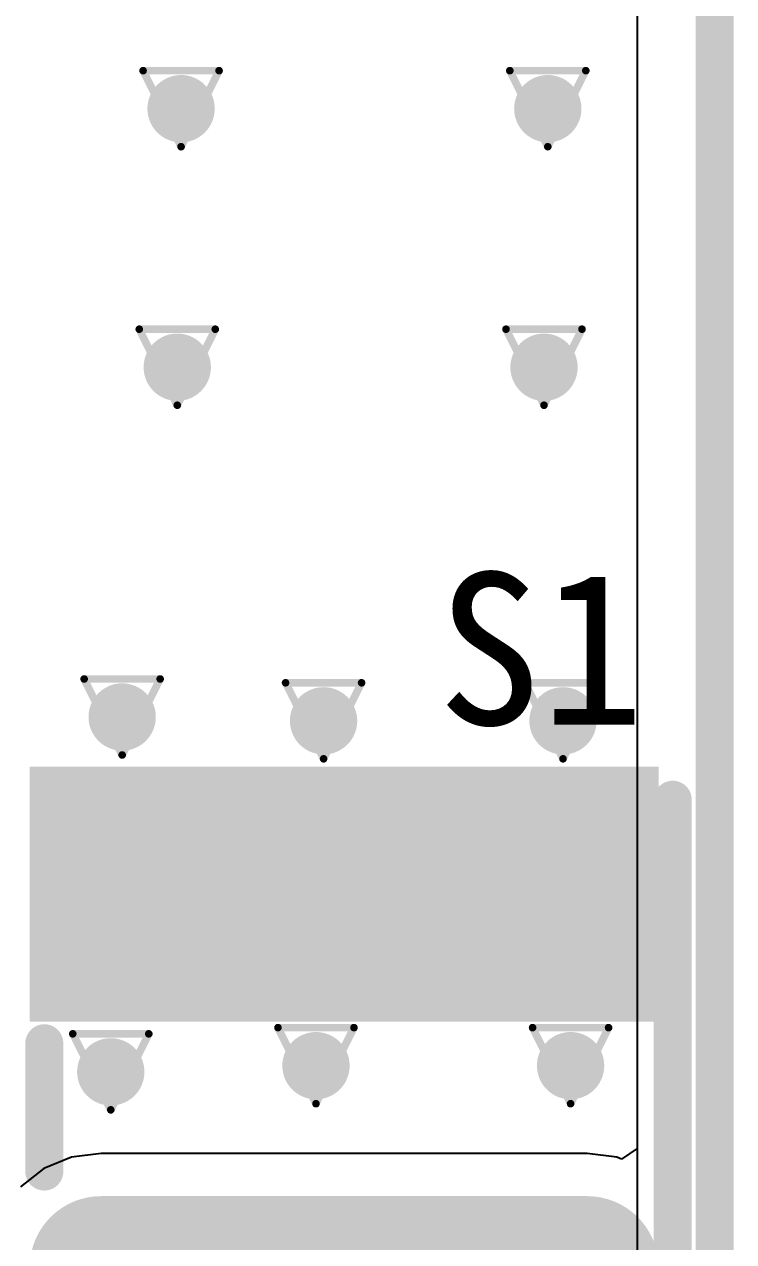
# Model space of a CAD drawing. Header units: millimetres. Extents: x 80 to 220, y 44 to 120.
# Drawn here: x 150.2 to 154.94, y 68.46 to 76.59 of the extents above; entities that cross this region are included whole.
import ezdxf

# ---------------------------------------------------------------- set-up
doc = ezdxf.new("R2010")
doc.units = ezdxf.units.MM
for name, color, linetype in [('BottomLayer', 5, 'Continuous'), ('BottomPaste', 16, 'Continuous'), ('BottomSolder', 6, 'Continuous'), ('DrillDrawing', 1, 'Continuous'), ('KeepOutLayer', 6, 'Continuous'), ('MultiLayer', 9, 'Continuous'), ('TopLayer', 1, 'Continuous'), ('TopOverlay', 2, 'Continuous'), ('TopPaste', 8, 'Continuous'), ('TopSolder', 216, 'Continuous'), ('ViaHoleLayer', 16, 'Continuous')]:
    doc.layers.add(name, color=color, linetype=linetype)

# ---------------------------------------------------------------- blocks, each defined once
blk = doc.blocks.new('SMA_KDL_5_44')
at = {"layer": 'BottomLayer'}
for points in [[(3.996, 3.492), (-0.004, 3.492), (3.996, 1.992), (-0.004, 1.992)], [(3.996, -2.119), (-0.004, -2.119), (3.996, -3.619), (-0.004, -3.619)]]:
    blk.add_solid(points, dxfattribs=at)
at = {"layer": 'BottomPaste'}
for points in [[(3.996, 3.492), (-0.004, 3.492), (3.996, 1.992), (-0.004, 1.992)], [(3.996, -2.119), (-0.004, -2.119), (3.996, -3.619), (-0.004, -3.619)]]:
    blk.add_solid(points, dxfattribs=at)
at = {"layer": 'BottomSolder'}
for points in [[(4.0976, 3.5936), (-0.1056, 3.5936), (4.0976, 1.8904), (-0.1056, 1.8904)], [(4.0976, -2.0174), (-0.1056, -2.0174), (4.0976, -3.7206), (-0.1056, -3.7206)]]:
    blk.add_solid(points, dxfattribs=at)
at = {"layer": 'TopLayer', "const_width": 0.375}
for points in [[(0.1835, 3.117, 1), (0.5585, 3.117, 1)], [(3.4335, 3.117, 1), (3.8085, 3.117, 1)], [(0.1835, 2.367, 1), (0.5585, 2.367, 1)], [(3.4335, 2.367, 1), (3.8085, 2.367, 1)], [(0.1835, 0.375, 1), (0.5585, 0.375, 1)], [(3.4335, 0.375, 1), (3.8085, 0.375, 1)], [(0.1835, -0.375, 1), (0.5585, -0.375, 1)], [(3.4335, -0.375, 1), (3.8085, -0.375, 1)], [(0.1835, -2.494, 1), (0.5585, -2.494, 1)], [(3.4335, -2.494, 1), (3.8085, -2.494, 1)], [(0.1835, -3.244, 1), (0.5585, -3.244, 1)], [(3.4335, -3.244, 1), (3.8085, -3.244, 1)]]:
    blk.add_lwpolyline(points, format="xyb", close=True, dxfattribs=at)
at = {"layer": 'TopLayer'}
for points in [[(3.621, 3.492), (0.371, 3.492), (3.621, 1.992), (0.371, 1.992)], [(3.996, 3.117), (-0.004, 3.117), (3.996, 2.367), (-0.004, 2.367)], [(3.621, 0.75), (0.371, 0.75), (3.621, -0.75), (0.371, -0.75)], [(3.996, 0.375), (-0.004, 0.375), (3.996, -0.375), (-0.004, -0.375)], [(3.621, -2.119), (0.371, -2.119), (3.621, -3.619), (0.371, -3.619)], [(3.996, -2.494), (-0.004, -2.494), (3.996, -3.244), (-0.004, -3.244)]]:
    blk.add_solid(points, dxfattribs=at)
at = {"layer": 'TopOverlay', "const_width": 0.254}
for points in [[(-0.2, 3.5), (-0.2, -3.5)], [(4, 1.746), (4, 1.016)], [(4, -1.016), (4, -1.873)]]:
    blk.add_lwpolyline(points, dxfattribs=at)
at = {"layer": 'TopOverlay', "const_width": 0.127}
for points in [[(-0.2635, 3.5, 1), (-0.1365, 3.5, 1)], [(3.9365, 1.746, 1), (4.0635, 1.746, 1)], [(3.9365, 1.016, 1), (4.0635, 1.016, 1)], [(3.9365, -1.016, 1), (4.0635, -1.016, 1)], [(3.9365, -1.873, 1), (4.0635, -1.873, 1)], [(-0.2635, -3.5, 1), (-0.1365, -3.5, 1)]]:
    blk.add_lwpolyline(points, format="xyb", close=True, dxfattribs=at)
at = {"layer": 'TopPaste', "const_width": 0.375}
for points in [[(0.1835, 3.117, 1), (0.5585, 3.117, 1)], [(3.4335, 3.117, 1), (3.8085, 3.117, 1)], [(0.1835, 2.367, 1), (0.5585, 2.367, 1)], [(3.4335, 2.367, 1), (3.8085, 2.367, 1)], [(0.1835, 0.375, 1), (0.5585, 0.375, 1)], [(3.4335, 0.375, 1), (3.8085, 0.375, 1)], [(0.1835, -0.375, 1), (0.5585, -0.375, 1)], [(3.4335, -0.375, 1), (3.8085, -0.375, 1)], [(0.1835, -2.494, 1), (0.5585, -2.494, 1)], [(3.4335, -2.494, 1), (3.8085, -2.494, 1)], [(0.1835, -3.244, 1), (0.5585, -3.244, 1)], [(3.4335, -3.244, 1), (3.8085, -3.244, 1)]]:
    blk.add_lwpolyline(points, format="xyb", close=True, dxfattribs=at)
at = {"layer": 'TopPaste'}
for points in [[(3.621, 3.492), (0.371, 3.492), (3.621, 1.992), (0.371, 1.992)], [(3.996, 3.117), (-0.004, 3.117), (3.996, 2.367), (-0.004, 2.367)], [(3.621, 0.75), (0.371, 0.75), (3.621, -0.75), (0.371, -0.75)], [(3.996, 0.375), (-0.004, 0.375), (3.996, -0.375), (-0.004, -0.375)], [(3.621, -2.119), (0.371, -2.119), (3.621, -3.619), (0.371, -3.619)], [(3.996, -2.494), (-0.004, -2.494), (3.996, -3.244), (-0.004, -3.244)]]:
    blk.add_solid(points, dxfattribs=at)
at = {"layer": 'TopSolder', "const_width": 0.4766}
for points in [[(0.1327, 3.117, 1), (0.6093, 3.117, 1)], [(3.3827, 3.117, 1), (3.8593, 3.117, 1)], [(0.1327, 2.367, 1), (0.6093, 2.367, 1)], [(3.3827, 2.367, 1), (3.8593, 2.367, 1)], [(0.1327, 0.375, 1), (0.6093, 0.375, 1)], [(3.3827, 0.375, 1), (3.8593, 0.375, 1)], [(0.1327, -0.375, 1), (0.6093, -0.375, 1)], [(3.3827, -0.375, 1), (3.8593, -0.375, 1)], [(0.1327, -2.494, 1), (0.6093, -2.494, 1)], [(3.3827, -2.494, 1), (3.8593, -2.494, 1)], [(0.1327, -3.244, 1), (0.6093, -3.244, 1)], [(3.3827, -3.244, 1), (3.8593, -3.244, 1)]]:
    blk.add_lwpolyline(points, format="xyb", close=True, dxfattribs=at)
at = {"layer": 'TopSolder'}
for points in [[(3.621, 3.5936), (0.371, 3.5936), (3.621, 1.8904), (0.371, 1.8904)], [(4.0976, 3.117), (-0.1056, 3.117), (4.0976, 2.367), (-0.1056, 2.367)], [(3.621, 0.8516), (0.371, 0.8516), (3.621, -0.8516), (0.371, -0.8516)], [(4.0976, 0.375), (-0.1056, 0.375), (4.0976, -0.375), (-0.1056, -0.375)], [(3.621, -2.0174), (0.371, -2.0174), (3.621, -3.7206), (0.371, -3.7206)], [(4.0976, -2.494), (-0.1056, -2.494), (4.0976, -3.244), (-0.1056, -3.244)]]:
    blk.add_solid(points, dxfattribs=at)

msp = doc.modelspace()

# ---------------------------------------------------------------- linework, layer by layer
at = {"layer": 'BottomLayer'}
msp.add_line((154.295, 98.8462), (154.2951, 61.0347), dxfattribs=at)
at = {"layer": 'BottomLayer', "const_width": 0.225}
for points in [[(151.1342, 76.0288, 1), (151.3592, 76.0288, 1)], [(153.5853, 76.0288, 1), (153.8103, 76.0288, 1)], [(151.1088, 74.3016, 1), (151.3338, 74.3016, 1)], [(153.5599, 74.3016, 1), (153.7849, 74.3016, 1)], [(150.7405, 71.9648, 1), (150.9655, 71.9648, 1)], [(152.0867, 71.9394, 1), (152.3117, 71.9394, 1)], [(153.6869, 71.9394, 1), (153.9119, 71.9394, 1)], [(152.0359, 69.6354, 1), (152.2609, 69.6354, 1)], [(153.7377, 69.6354, 1), (153.9627, 69.6354, 1)], [(150.6643, 69.5942, 1), (150.8893, 69.5942, 1)]]:
    msp.add_lwpolyline(points, format="xyb", close=True, dxfattribs=at)
at = {"layer": 'DrillDrawing', "const_width": 0.0508}
for points in [[(150.9927, 76.2828), (151.5007, 76.2828)], [(150.9927, 76.2828), (151.2467, 75.7748)], [(151.2467, 75.7748), (151.5007, 76.2828)], [(153.4438, 76.2828), (153.9518, 76.2828)], [(153.4438, 76.2828), (153.6978, 75.7748)], [(153.6978, 75.7748), (153.9518, 76.2828)], [(150.9673, 74.5556), (151.4753, 74.5556)], [(150.9673, 74.5556), (151.2213, 74.0476)], [(151.2213, 74.0476), (151.4753, 74.5556)], [(153.4184, 74.5556), (153.9264, 74.5556)], [(153.4184, 74.5556), (153.6724, 74.0476)], [(153.6724, 74.0476), (153.9264, 74.5556)], [(150.599, 72.2188), (151.107, 72.2188)], [(150.599, 72.2188), (150.853, 71.7108)], [(150.853, 71.7108), (151.107, 72.2188)], [(151.9452, 72.1934), (152.4532, 72.1934)], [(151.9452, 72.1934), (152.1992, 71.6854)], [(152.1992, 71.6854), (152.4532, 72.1934)], [(153.5454, 72.1934), (154.0534, 72.1934)], [(153.5454, 72.1934), (153.7994, 71.6854)], [(153.7994, 71.6854), (154.0534, 72.1934)], [(150.5228, 69.8482), (151.0308, 69.8482)], [(150.5228, 69.8482), (150.7768, 69.3402)], [(150.7768, 69.3402), (151.0308, 69.8482)], [(151.8944, 69.8894), (152.4024, 69.8894)], [(151.8944, 69.8894), (152.1484, 69.3814)], [(152.1484, 69.3814), (152.4024, 69.8894)], [(153.5962, 69.8894), (154.1042, 69.8894)], [(153.5962, 69.8894), (153.8502, 69.3814)], [(153.8502, 69.3814), (154.1042, 69.8894)]]:
    msp.add_lwpolyline(points, dxfattribs=at)
at = {"layer": 'DrillDrawing', "const_width": 0.0254}
for points in [[(150.98, 76.2828, 1), (151.0054, 76.2828, 1)], [(150.98, 76.2828, 1), (151.0054, 76.2828, 1)], [(151.488, 76.2828, 1), (151.5134, 76.2828, 1)], [(151.488, 76.2828, 1), (151.5134, 76.2828, 1)], [(153.4311, 76.2828, 1), (153.4565, 76.2828, 1)], [(153.4311, 76.2828, 1), (153.4565, 76.2828, 1)], [(153.9391, 76.2828, 1), (153.9645, 76.2828, 1)], [(153.9391, 76.2828, 1), (153.9645, 76.2828, 1)], [(151.234, 75.7748, 1), (151.2594, 75.7748, 1)], [(151.234, 75.7748, 1), (151.2594, 75.7748, 1)], [(153.6851, 75.7748, 1), (153.7105, 75.7748, 1)], [(153.6851, 75.7748, 1), (153.7105, 75.7748, 1)], [(150.9546, 74.5556, 1), (150.98, 74.5556, 1)], [(150.9546, 74.5556, 1), (150.98, 74.5556, 1)], [(151.4626, 74.5556, 1), (151.488, 74.5556, 1)], [(151.4626, 74.5556, 1), (151.488, 74.5556, 1)], [(153.4057, 74.5556, 1), (153.4311, 74.5556, 1)], [(153.4057, 74.5556, 1), (153.4311, 74.5556, 1)], [(153.9137, 74.5556, 1), (153.9391, 74.5556, 1)], [(153.9137, 74.5556, 1), (153.9391, 74.5556, 1)], [(151.2086, 74.0476, 1), (151.234, 74.0476, 1)], [(151.2086, 74.0476, 1), (151.234, 74.0476, 1)], [(153.6597, 74.0476, 1), (153.6851, 74.0476, 1)], [(153.6597, 74.0476, 1), (153.6851, 74.0476, 1)], [(150.5863, 72.2188, 1), (150.6117, 72.2188, 1)], [(150.5863, 72.2188, 1), (150.6117, 72.2188, 1)], [(151.0943, 72.2188, 1), (151.1197, 72.2188, 1)], [(151.0943, 72.2188, 1), (151.1197, 72.2188, 1)], [(151.9325, 72.1934, 1), (151.9579, 72.1934, 1)], [(151.9325, 72.1934, 1), (151.9579, 72.1934, 1)], [(152.4405, 72.1934, 1), (152.4659, 72.1934, 1)], [(152.4405, 72.1934, 1), (152.4659, 72.1934, 1)], [(153.5327, 72.1934, 1), (153.5581, 72.1934, 1)], [(153.5327, 72.1934, 1), (153.5581, 72.1934, 1)], [(154.0407, 72.1934, 1), (154.0661, 72.1934, 1)], [(154.0407, 72.1934, 1), (154.0661, 72.1934, 1)], [(150.8403, 71.7108, 1), (150.8657, 71.7108, 1)], [(150.8403, 71.7108, 1), (150.8657, 71.7108, 1)], [(152.1865, 71.6854, 1), (152.2119, 71.6854, 1)], [(152.1865, 71.6854, 1), (152.2119, 71.6854, 1)], [(153.7867, 71.6854, 1), (153.8121, 71.6854, 1)], [(153.7867, 71.6854, 1), (153.8121, 71.6854, 1)], [(150.5101, 69.8482, 1), (150.5355, 69.8482, 1)], [(150.5101, 69.8482, 1), (150.5355, 69.8482, 1)], [(151.0181, 69.8482, 1), (151.0435, 69.8482, 1)], [(151.0181, 69.8482, 1), (151.0435, 69.8482, 1)], [(151.8817, 69.8894, 1), (151.9071, 69.8894, 1)], [(151.8817, 69.8894, 1), (151.9071, 69.8894, 1)], [(152.3897, 69.8894, 1), (152.4151, 69.8894, 1)], [(152.3897, 69.8894, 1), (152.4151, 69.8894, 1)], [(153.5835, 69.8894, 1), (153.6089, 69.8894, 1)], [(153.5835, 69.8894, 1), (153.6089, 69.8894, 1)], [(154.0915, 69.8894, 1), (154.1169, 69.8894, 1)], [(154.0915, 69.8894, 1), (154.1169, 69.8894, 1)], [(152.1357, 69.3814, 1), (152.1611, 69.3814, 1)], [(152.1357, 69.3814, 1), (152.1611, 69.3814, 1)], [(153.8375, 69.3814, 1), (153.8629, 69.3814, 1)], [(153.8375, 69.3814, 1), (153.8629, 69.3814, 1)], [(150.7641, 69.3402, 1), (150.7895, 69.3402, 1)], [(150.7641, 69.3402, 1), (150.7895, 69.3402, 1)]]:
    msp.add_lwpolyline(points, format="xyb", close=True, dxfattribs=at)
at = {"layer": 'KeepOutLayer', "const_width": 0.254}
msp.add_lwpolyline([(154.813, 105.443), (154.813, 54.443)], dxfattribs=at)
at = {"layer": 'MultiLayer', "const_width": 0.225}
for points in [[(151.1342, 76.0288, 1), (151.3592, 76.0288, 1)], [(153.5853, 76.0288, 1), (153.8103, 76.0288, 1)], [(151.1088, 74.3016, 1), (151.3338, 74.3016, 1)], [(153.5599, 74.3016, 1), (153.7849, 74.3016, 1)], [(150.7405, 71.9648, 1), (150.9655, 71.9648, 1)], [(152.0867, 71.9394, 1), (152.3117, 71.9394, 1)], [(153.6869, 71.9394, 1), (153.9119, 71.9394, 1)], [(152.0359, 69.6354, 1), (152.2609, 69.6354, 1)], [(153.7377, 69.6354, 1), (153.9627, 69.6354, 1)], [(150.6643, 69.5942, 1), (150.8893, 69.5942, 1)]]:
    msp.add_lwpolyline(points, format="xyb", close=True, dxfattribs=at)
at = {"layer": 'TopLayer'}
for p, q in [((154.295, 85.3544), (154.295, 69.0818)), ((150.7118, 69.0498), (150.5144, 69.0238)), ((153.9618, 69.0498), (150.7118, 69.0498)), ((154.1591, 69.0238), (153.9618, 69.0498)), ((154.295, 69.0818), (154.1895, 69.0112)), ((150.5144, 69.0238), (150.3305, 68.9476)), ((154.1895, 69.0112), (154.1591, 69.0238)), ((150.3305, 68.9476), (150.1726, 68.8264))]:
    msp.add_line(p, q, dxfattribs=at)
at = {"layer": 'TopLayer', "const_width": 0.225}
for points in [[(151.1342, 76.0288, 1), (151.3592, 76.0288, 1)], [(153.5853, 76.0288, 1), (153.8103, 76.0288, 1)], [(151.1088, 74.3016, 1), (151.3338, 74.3016, 1)], [(153.5599, 74.3016, 1), (153.7849, 74.3016, 1)], [(150.7405, 71.9648, 1), (150.9655, 71.9648, 1)], [(152.0867, 71.9394, 1), (152.3117, 71.9394, 1)], [(153.6869, 71.9394, 1), (153.9119, 71.9394, 1)], [(152.0359, 69.6354, 1), (152.2609, 69.6354, 1)], [(153.7377, 69.6354, 1), (153.9627, 69.6354, 1)], [(150.6643, 69.5942, 1), (150.8893, 69.5942, 1)]]:
    msp.add_lwpolyline(points, format="xyb", close=True, dxfattribs=at)
at = {"layer": 'ViaHoleLayer', "const_width": 0.1}
for points in [[(151.1967, 76.0288, 1), (151.2967, 76.0288, 1)], [(153.6478, 76.0288, 1), (153.7478, 76.0288, 1)], [(151.1713, 74.3016, 1), (151.2713, 74.3016, 1)], [(153.6224, 74.3016, 1), (153.7224, 74.3016, 1)], [(150.803, 71.9648, 1), (150.903, 71.9648, 1)], [(152.1492, 71.9394, 1), (152.2492, 71.9394, 1)], [(153.7494, 71.9394, 1), (153.8494, 71.9394, 1)], [(152.0984, 69.6354, 1), (152.1984, 69.6354, 1)], [(153.8002, 69.6354, 1), (153.9002, 69.6354, 1)], [(150.7268, 69.5942, 1), (150.8268, 69.5942, 1)]]:
    msp.add_lwpolyline(points, format="xyb", close=True, dxfattribs=at)

# ---------------------------------------------------------------- block references
at = {"rotation": 180}
msp.add_blockref('SMA_KDL_5_44', (154.3328, 67.9122), dxfattribs=at)

# ---------------------------------------------------------------- texts
at = {"layer": 'TopOverlay'}
msp.add_text('S1', height=1.016, dxfattribs=at).set_placement((152.9612, 71.914))

doc.saveas('drawing.dxf')
